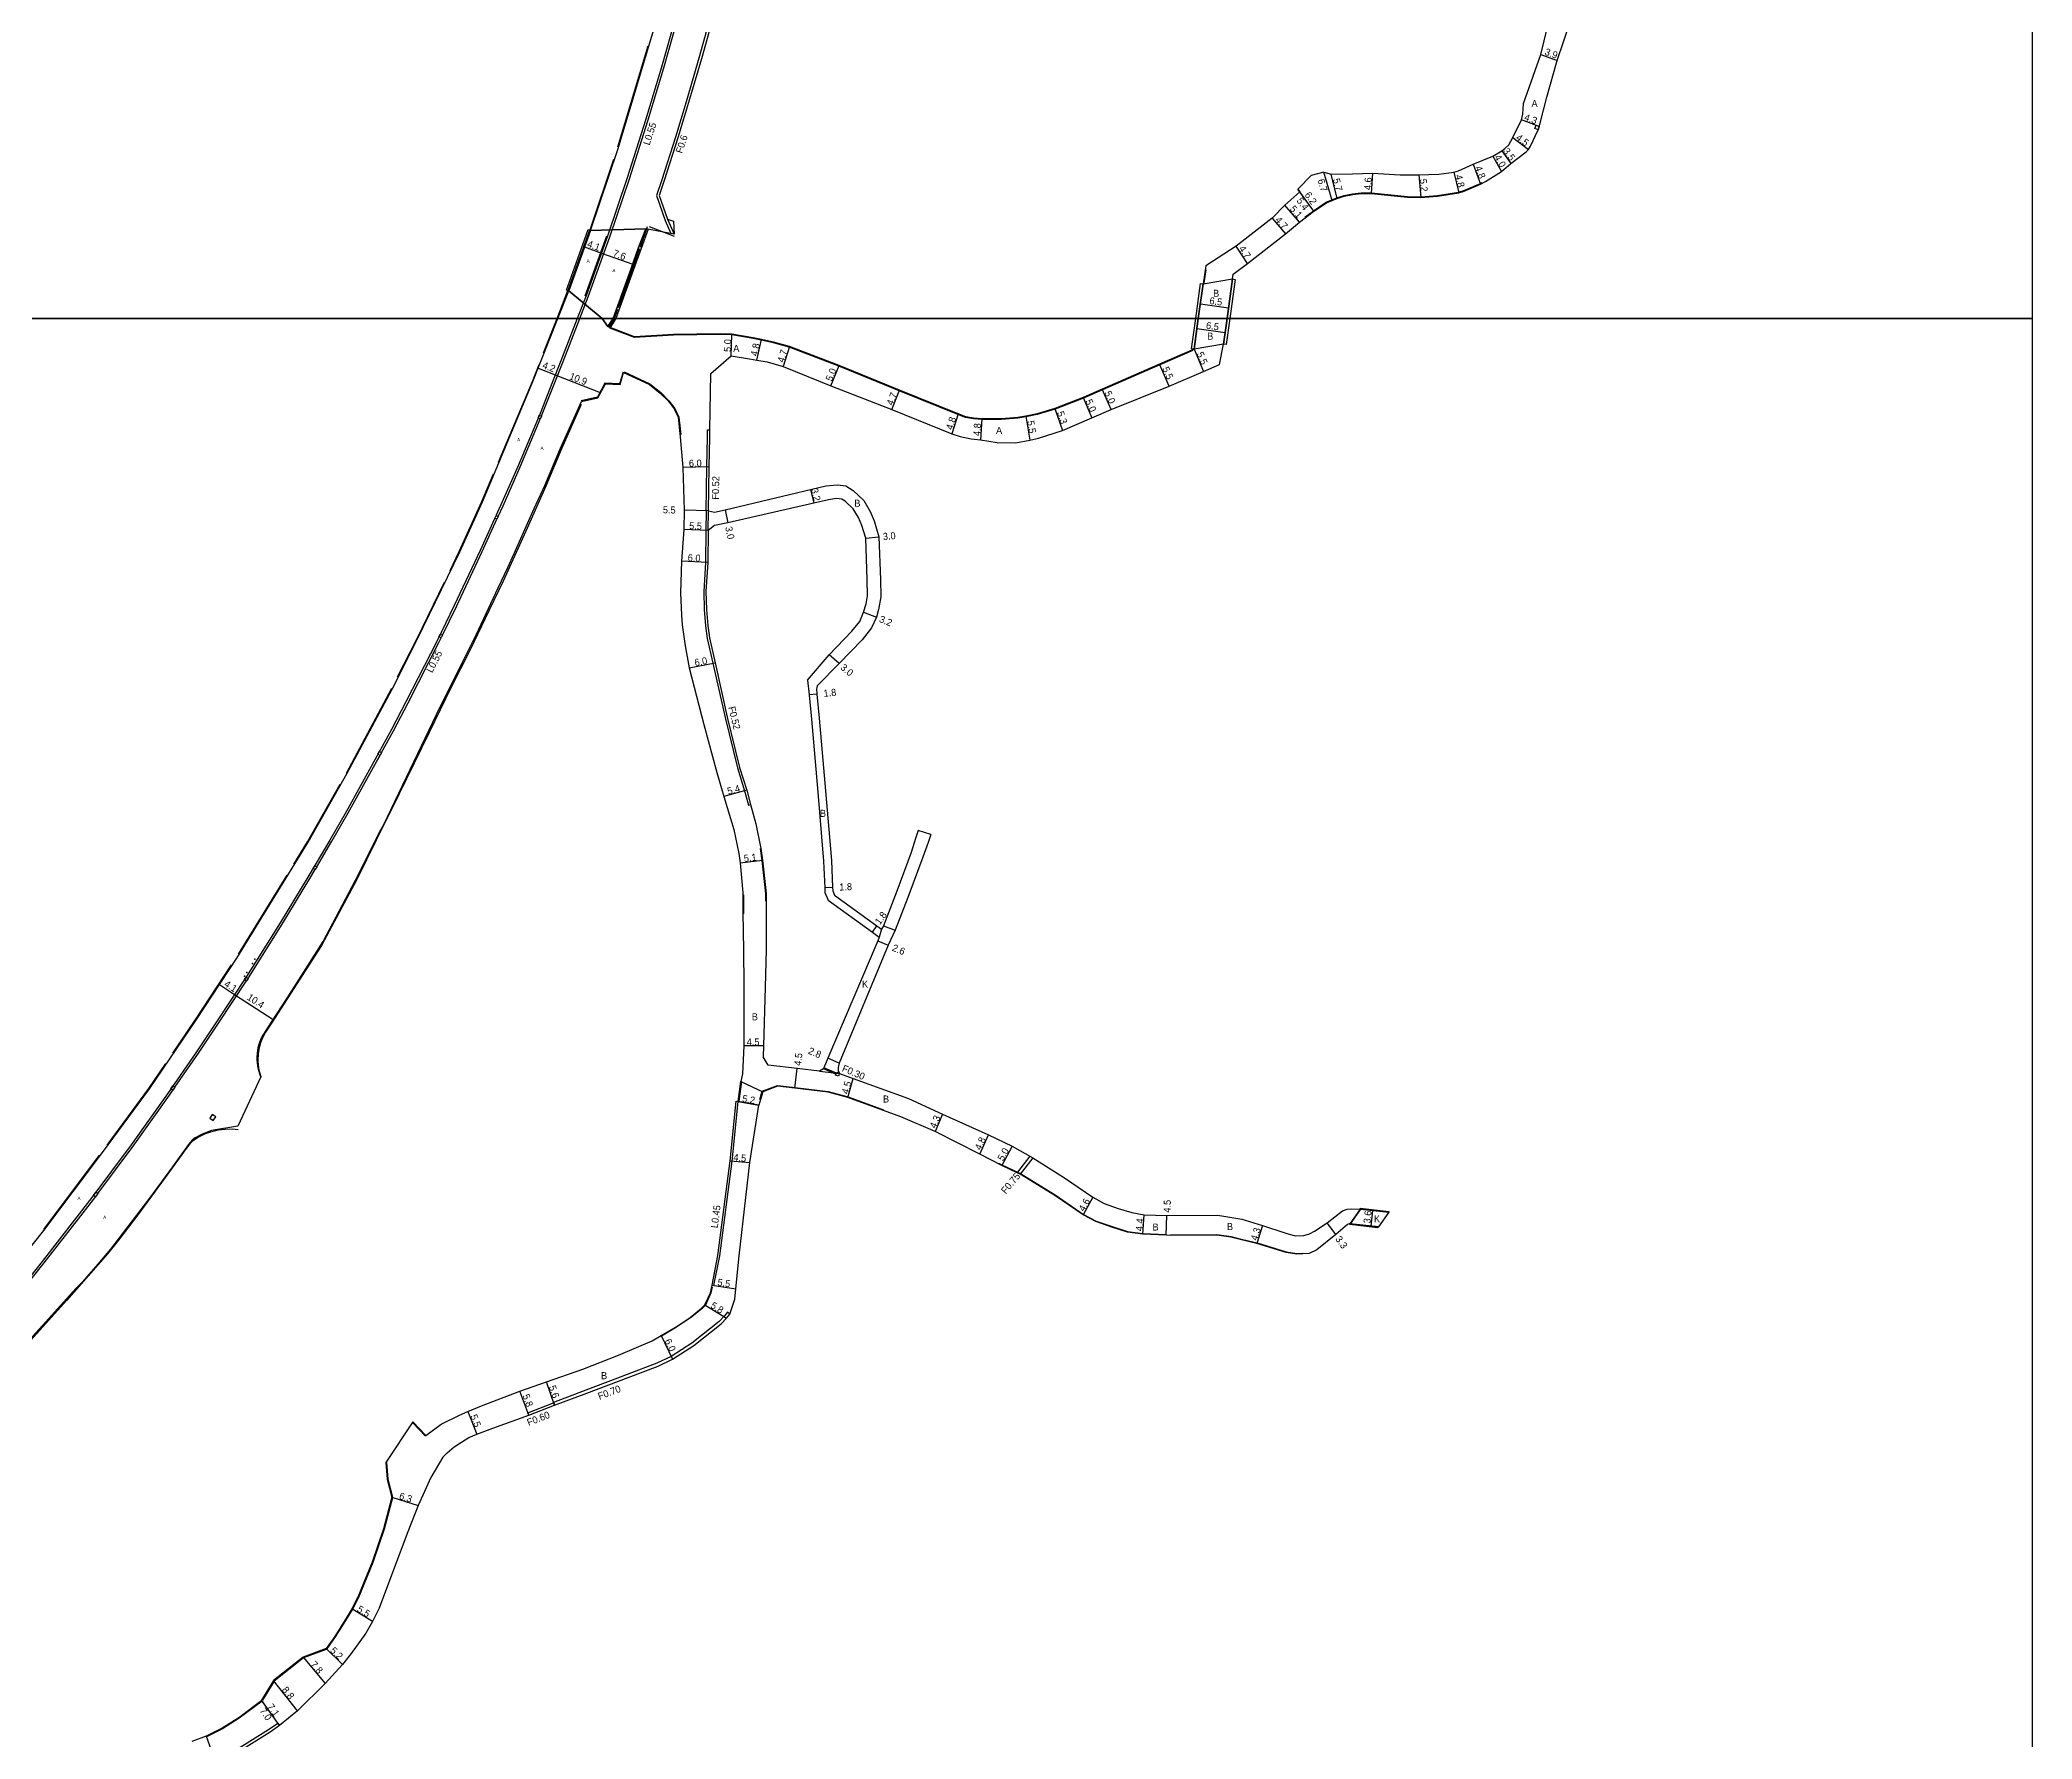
# Model space of a CAD drawing. Header units: metres. Extents: x -12000 to -8000, y -105000 to -102000.
# Drawn here: x -11653.5 to -11200, y -102923.4 to -102536.6 of the extents above; entities that cross this region are included whole.
import ezdxf

# ---------------------------------------------------------------- set-up
doc = ezdxf.new("R2010")
doc.units = ezdxf.units.M
doc.header["$LTSCALE"] = 2.5
for name, color, linetype in [('側溝・桝', 7, 'Continuous'), ('図郭', 7, 'Continuous'), ('幅員', 7, 'Continuous'), ('歩道・分離帯・安全施設', 7, 'Continuous'), ('舗装', 7, 'Continuous'), ('道路', 7, 'Continuous')]:
    doc.layers.add(name, color=color, linetype=linetype)
doc.styles.get("Standard").update_dxf_attribs({"font": ''})
doc.styles.add('YOKO_DECO', font='')
doc.styles.get('Standard').set_extended_font_data('@MS PGothic')
doc.styles.get('YOKO_DECO').set_extended_font_data('MS PGothic')

msp = doc.modelspace()

# ---------------------------------------------------------------- linework, layer by layer
at = {"layer": '側溝・桝'}
for points in [[(-11530.57, -102600), (-11528.65, -102595.05), (-11523.75, -102581.41), (-11519.27, -102568.19), (-11515.09, -102555.03), (-11511.48, -102542.93), (-11508.19, -102531.4), (-11503, -102511.73), (-11500.78, -102502.63), (-11498.61, -102493.21), (-11495.18, -102477.5), (-11491.43, -102459.88), (-11487.52, -102440.99), (-11486.42, -102435.68), (-11483.42, -102421.3), (-11482.38, -102415.85)], [(-11490.43, -102488.97), (-11492.21, -102497.47), (-11493.7, -102503.09), (-11496.14, -102513.29), (-11497.98, -102520.91), (-11499.43, -102526.31), (-11500.72, -102530.99), (-11503.45, -102540.77), (-11506.14, -102549.92), (-11508.81, -102558.71), (-11511.92, -102568.41), (-11513.12, -102572.03), (-11511.12, -102577.66), (-11509.85, -102580.66)], [(-11510.59, -102577.42), (-11509.11, -102580.8)], [(-11539.31, -102622.25), (-11539.13, -102621.81), (-11536.26, -102614.6), (-11534.38, -102609.81), (-11530.57, -102600)], [(-11549.14, -102645.09), (-11548.03, -102642.62), (-11544.13, -102633.77), (-11539.59, -102622.9)], [(-11501.83, -102643.78), (-11501.64, -102633.74), (-11501.52, -102626.99), (-11501.49, -102625.36), (-11500.97, -102625.36)], [(-11501.83, -102643.78), (-11501.89, -102648.23)], [(-11501.37, -102648.23), (-11501.31, -102643.79)], [(-11561.84, -102672.08), (-11558.67, -102665.6), (-11552.76, -102653.07), (-11549.43, -102645.71)], [(-11501.89, -102648.23), (-11501.97, -102655.54), (-11502.38, -102662.15), (-11502.25, -102666.25), (-11501.98, -102669.93), (-11501.56, -102672.82), (-11500.28, -102678.48), (-11497.5, -102690.84), (-11494.69, -102702.32), (-11493.08, -102707.56), (-11492.2, -102710.78), (-11491.7, -102710.65)], [(-11575.69, -102698.82), (-11573, -102693.84), (-11569.66, -102687.51), (-11562.67, -102673.76), (-11562.16, -102672.72)], [(-11590.44, -102724.85), (-11587, -102719.01), (-11583.31, -102712.57), (-11576.74, -102700.76), (-11576.03, -102699.45)], [(-11606.09, -102750.23), (-11605.99, -102750.08), (-11598.32, -102737.89), (-11592, -102727.49), (-11590.81, -102725.47)], [(-11622.74, -102775.02), (-11617.36, -102767.28), (-11612.79, -102760.41), (-11606.47, -102750.81)], [(-11472.17, -102771.78), (-11475.01, -102770.57)], [(-11472.28, -102772.06), (-11475.13, -102770.84)], [(-11640.28, -102799.19), (-11632.25, -102788.41), (-11624, -102776.83), (-11623.2, -102775.67)], [(-11500.48, -102820.07), (-11500.04, -102820.16), (-11498.71, -102813.39), (-11495.88, -102791.83), (-11494.52, -102778.24)], [(-11428.14, -102790.7), (-11430.96, -102794.34), (-11431.06, -102794.46)], [(-11427.48, -102791.08), (-11430.37, -102794.79)], [(-11658.7, -102822.77), (-11652.51, -102814.98), (-11641.21, -102800.45), (-11640.83, -102799.93)], [(-11496.4, -102826.63), (-11496.93, -102826.18), (-11497.71, -102827.09), (-11498.85, -102828.31), (-11505.05, -102833.25), (-11509.78, -102836.31), (-11513.04, -102837.81), (-11519.79, -102840.4), (-11529.2, -102843.98), (-11536.55, -102846.73), (-11536.52, -102846.82), (-11536.33, -102847.39)], [(-11542.21, -102849.67), (-11542.42, -102849.11), (-11536.54, -102846.83), (-11536.52, -102846.82)], [(-11640.01, -102932.5), (-11635.51, -102932.17), (-11629.52, -102931.72), (-11626.08, -102931.41), (-11621.86, -102930.74), (-11617.18, -102929.52), (-11613.67, -102928.19), (-11608.71, -102925.75), (-11601.45, -102921.23), (-11599.32, -102919.73), (-11598.92, -102920.31)]]:
    msp.add_lwpolyline(points, dxfattribs=at)
for points in [[(-11313.21, -102556.77), (-11312.93, -102556.02), (-11312.18, -102556.3), (-11312.46, -102557.05)], [(-11539.81, -102622.04), (-11539.31, -102622.25), (-11539.59, -102622.9), (-11540.08, -102622.69)], [(-11549.14, -102645.09), (-11549.43, -102645.71), (-11549.92, -102645.49), (-11549.64, -102644.86)], [(-11561.84, -102672.08), (-11562.16, -102672.72), (-11562.64, -102672.49), (-11562.33, -102671.84)], [(-11576.17, -102698.57), (-11575.69, -102698.82), (-11576.03, -102699.45), (-11576.51, -102699.19)], [(-11590.91, -102724.57), (-11590.44, -102724.85), (-11590.81, -102725.47), (-11591.28, -102725.2)], [(-11606.09, -102750.23), (-11606.47, -102750.81), (-11606.92, -102750.51), (-11606.54, -102749.94)], [(-11622.74, -102775.02), (-11623.2, -102775.67), (-11623.64, -102775.36), (-11623.18, -102774.71)], [(-11471.45, -102771.86), (-11471.71, -102772.51), (-11472.36, -102772.25), (-11472.28, -102772.06), (-11472.17, -102771.78), (-11472.1, -102771.6)], [(-11614.23, -102781.21), (-11614.8, -102782.01), (-11614.02, -102782.57), (-11613.45, -102781.77)], [(-11640.71, -102798.87), (-11640.28, -102799.19), (-11640.83, -102799.93), (-11641.26, -102799.61)]]:
    msp.add_lwpolyline(points, close=True, dxfattribs=at)
at = {"layer": '図郭'}
for points in [[(-12000, -102000), (-11200, -102000), (-11200, -102600), (-12000, -102600)], [(-12000, -102600), (-11200, -102600), (-11200, -103200), (-12000, -103200)]]:
    msp.add_lwpolyline(points, close=True, dxfattribs=at)
at = {"layer": '幅員', "flags": 128}
msp.add_lwpolyline([(-11311.81, -102539.93), (-11308.15, -102541.27)], dxfattribs=at)
at = {"layer": '幅員'}
for points in [[(-11312.18, -102556.3), (-11316.2, -102554.78)], [(-11320.71, -102561.87), (-11318.64, -102564.69)], [(-11318.23, -102558.83), (-11314.65, -102561.55)], [(-11359.36, -102573.12), (-11361.2, -102566.68)], [(-11331.62, -102566.71), (-11330.52, -102571.38)], [(-11327.25, -102564.91), (-11325.53, -102569.4)], [(-11322.73, -102563.03), (-11320.75, -102566.51)], [(-11363.51, -102575.58), (-11367.13, -102570.55)], [(-11363.51, -102575.58), (-11366.66, -102571.2)], [(-11358.22, -102572.67), (-11359.57, -102567.13)], [(-11350.17, -102566.93), (-11350.42, -102571.52)], [(-11339.6, -102567.3), (-11339.15, -102572.48)], [(-11366.73, -102578.06), (-11370.11, -102574.24)], [(-11372.99, -102577.17), (-11369.91, -102580.71)], [(-11529.51, -102583.71), (-11525.65, -102585.1)], [(-11378.56, -102587.45), (-11381.15, -102583.53)], [(-11525.65, -102585.1), (-11518.53, -102587.64)], [(-11389.33, -102596.68), (-11382.89, -102597.56)], [(-11390.1, -102602.3), (-11383.66, -102603.18)], [(-11496.13, -102608.54), (-11495.95, -102603.54)], [(-11490.26, -102609.47), (-11489.25, -102604.77)], [(-11482.88, -102606.41), (-11484.25, -102610.91)], [(-11390.74, -102606.99), (-11388.6, -102612.05)], [(-11540.06, -102611.31), (-11536.15, -102612.84)], [(-11473.46, -102615.31), (-11471.55, -102610.69)], [(-11396.39, -102615.43), (-11398.6, -102610.39)], [(-11536.15, -102612.84), (-11525.97, -102616.83)], [(-11459.53, -102620.69), (-11457.8, -102616.32)], [(-11409.66, -102620.71), (-11411.65, -102616.12)], [(-11422.43, -102620.46), (-11420.73, -102625.48)], [(-11415.99, -102618.01), (-11414, -102622.6)], [(-11444.45, -102621.72), (-11445.92, -102626.29)], [(-11439.08, -102622.81), (-11439.38, -102627.6)], [(-11429.06, -102622.27), (-11428.13, -102627.69)], [(-11501.12, -102633.75), (-11507.12, -102633.92)], [(-11478.06, -102638.91), (-11477.3, -102642.02)], [(-11501.31, -102643.79), (-11506.81, -102643.65)], [(-11497.51, -102643.56), (-11496.89, -102646.5)], [(-11501.37, -102648.23), (-11506.86, -102648.02)], [(-11465.49, -102649.98), (-11462.5, -102649.73)], [(-11501.45, -102655.55), (-11507.44, -102655.28)], [(-11465.99, -102666.82), (-11463.02, -102668.01)], [(-11505.66, -102679.53), (-11499.77, -102678.37)], [(-11471.56, -102678.51), (-11473.85, -102676.57)], [(-11476.6, -102685.49), (-11478.39, -102685.67)], [(-11492.58, -102707.41), (-11497.8, -102708.8)], [(-11494.09, -102723.93), (-11489.02, -102723.34)], [(-11473.02, -102729.51), (-11474.82, -102729.58)], [(-11463.98, -102739.72), (-11462.93, -102738.26)], [(-11462.75, -102741.69), (-11460.35, -102742.69)], [(-11612.58, -102751.62), (-11609.14, -102753.89)], [(-11609.14, -102753.89), (-11600.39, -102759.59)], [(-11488.74, -102765.61), (-11493.24, -102765.6)], [(-11481.61, -102775.21), (-11481.1, -102770.74)], [(-11471.51, -102769.5), (-11474.09, -102768.41)], [(-11469.55, -102777.35), (-11468.37, -102773.01)], [(-11494.98, -102778.18), (-11489.86, -102779.09)], [(-11447.99, -102781.11), (-11449.7, -102785.06)], [(-11439.55, -102790.23), (-11437.54, -102785.87)], [(-11432.13, -102788.4), (-11434.55, -102792.78)], [(-11496.32, -102791.78), (-11491.84, -102792.16)], [(-11413.79, -102800.06), (-11416.02, -102804.08)], [(-11402.43, -102808.43), (-11402.08, -102804.04)], [(-11397.09, -102808.69), (-11396.95, -102804.19)], [(-11375.21, -102806.48), (-11376.47, -102810.59)], [(-11358.51, -102808.5), (-11360.44, -102805.83)], [(-11350.45, -102806.62), (-11350.05, -102803.04)], [(-11500.48, -102820.07), (-11495.04, -102820.89)], [(-11502.12, -102824.5), (-11497.19, -102827.55)], [(-11512.04, -102831.52), (-11509.44, -102836.93)], [(-11536.33, -102847.39), (-11538.12, -102842.09)], [(-11542.21, -102849.67), (-11544.2, -102844.22)], [(-11556.03, -102848.81), (-11554.03, -102853.94)], [(-11573.34, -102868.34), (-11567.33, -102870.22)], [(-11577.76, -102896.59), (-11582.46, -102893.73)], [(-11593.55, -102904.77), (-11588.52, -102910.74)], [(-11584.55, -102906.38), (-11588.31, -102902.79)], [(-11594.84, -102916.99), (-11600.28, -102910.08)], [(-11598.92, -102920.31), (-11603, -102914.5)], [(-11598.92, -102920.31), (-11602.94, -102914.58)], [(-11615.63, -102922.73), (-11613.39, -102928.83)]]:
    msp.add_lwpolyline(points, dxfattribs=at)
at = {"layer": '歩道・分離帯・安全施設'}
for points in [[(-11508.71, -102531.26), (-11512, -102542.78), (-11515.6, -102554.87), (-11519.78, -102568.02), (-11524.26, -102581.23), (-11529.16, -102594.86), (-11531.15, -102600)], [(-11508.71, -102531.26), (-11512, -102542.78), (-11515.6, -102554.87), (-11519.78, -102568.02), (-11524.26, -102581.23), (-11529.16, -102594.86), (-11531.15, -102600)], [(-11521.88, -102560.94), (-11514.98, -102537.92)], [(-11528.24, -102579.92), (-11528.2, -102579.8), (-11522.81, -102563.74)], [(-11365.56, -102576.97), (-11363.59, -102575.46), (-11360.68, -102573.54), (-11359.41, -102572.98), (-11358.27, -102572.52), (-11356.6, -102572.01), (-11354.66, -102571.66), (-11352.7, -102571.39), (-11350.41, -102571.37), (-11342.21, -102572.25), (-11339.15, -102572.33), (-11335.36, -102572.03), (-11330.55, -102571.24), (-11329.33, -102570.87), (-11325.59, -102569.26), (-11325.19, -102569.06)], [(-11528.34, -102579.89), (-11533.29, -102593.62)], [(-11515.21, -102579.14), (-11516.87, -102583.82)], [(-11509, -102581.34), (-11514.7, -102579.14)], [(-11524.51, -102581.25), (-11529.42, -102594.91)], [(-11516.97, -102584.11), (-11519.71, -102591.8), (-11521.85, -102597.61)], [(-11388.09, -102588.96), (-11388.53, -102591.95)], [(-11535.74, -102600), (-11533.26, -102593.65)], [(-11521.98, -102597.96), (-11522.73, -102600)], [(-11531.15, -102600), (-11534.88, -102609.61), (-11536.76, -102614.4), (-11539.63, -102621.61), (-11544.63, -102633.56), (-11548.52, -102642.4), (-11553.25, -102652.85), (-11559.15, -102665.36), (-11563.15, -102673.52), (-11570.14, -102687.27), (-11573.47, -102693.59), (-11577.21, -102700.5), (-11583.78, -102712.31), (-11587.46, -102718.73), (-11592.46, -102727.21), (-11598.78, -102737.61), (-11606.44, -102749.79), (-11613.24, -102760.12), (-11617.81, -102766.97), (-11624.44, -102776.52), (-11632.68, -102788.1), (-11641.64, -102800.12), (-11652.93, -102814.65), (-11678.4, -102846.7)], [(-11531.15, -102600), (-11534.88, -102609.61), (-11536.76, -102614.4), (-11539.63, -102621.61), (-11544.63, -102633.56), (-11548.52, -102642.4), (-11553.25, -102652.85), (-11559.15, -102665.36), (-11563.15, -102673.52), (-11570.14, -102687.27), (-11573.47, -102693.59), (-11577.21, -102700.5), (-11583.78, -102712.31), (-11587.46, -102718.73), (-11592.46, -102727.21), (-11598.78, -102737.61), (-11606.44, -102749.79), (-11613.24, -102760.12), (-11617.81, -102766.97), (-11624.44, -102776.52), (-11632.68, -102788.1), (-11641.64, -102800.12), (-11652.93, -102814.65), (-11678.4, -102846.7)], [(-11538.8, -102607.82), (-11535.74, -102600)], [(-11522.73, -102600), (-11524, -102601.89)], [(-11391.06, -102607.29), (-11398.54, -102610.53), (-11411.59, -102616.26), (-11415.94, -102618.15), (-11422.39, -102620.61), (-11426.46, -102621.84), (-11429.03, -102622.41), (-11430.86, -102622.69), (-11434.61, -102622.98), (-11439.08, -102622.96), (-11441, -102622.86), (-11442.77, -102622.54), (-11444.5, -102621.86), (-11457.86, -102616.46), (-11471.6, -102610.83), (-11482.93, -102606.55), (-11486.51, -102605.51), (-11489.28, -102604.92), (-11491.12, -102604.53), (-11495.96, -102603.69), (-11498.63, -102603.66), (-11509.26, -102603.77), (-11518.11, -102604.35), (-11523.74, -102602.17)], [(-11549.08, -102632.72), (-11541.34, -102614.31), (-11539.85, -102610.5)], [(-11520.74, -102612.2), (-11521.53, -102614.85), (-11524.85, -102614.73), (-11526.55, -102617.94), (-11530.24, -102618.76)], [(-11520.49, -102612.17), (-11514.65, -102614.88), (-11512.14, -102616.87), (-11510.29, -102618.73), (-11508.94, -102620.49), (-11508.06, -102622.44), (-11507.61, -102626.41)], [(-11530.26, -102619.56), (-11534.71, -102629.64), (-11538.3, -102638.14), (-11542.87, -102648.45), (-11548.02, -102659.77), (-11551.18, -102666.42), (-11555.57, -102675.55), (-11559.82, -102683.92), (-11564.89, -102694.26), (-11573.41, -102711.78), (-11576.93, -102718.73), (-11581.29, -102727.69), (-11589.4, -102742.72), (-11600.77, -102760.44), (-11602.14, -102762.43), (-11602.83, -102763.78), (-11603.26, -102764.87), (-11603.55, -102766.01), (-11603.76, -102767.43), (-11603.85, -102768.93), (-11603.8, -102769.98), (-11603.63, -102771.08), (-11603.14, -102772.53)], [(-11560.1, -102657.39), (-11558, -102653.06), (-11552.86, -102641.7), (-11550.19, -102635.37)], [(-11572.03, -102681.57), (-11567.69, -102672.98), (-11561.37, -102659.99)], [(-11583.69, -102703.49), (-11573.33, -102684.17)], [(-11595.68, -102724.25), (-11592.54, -102719.15), (-11585.1, -102705.98)], [(-11489.49, -102720.65), (-11489.17, -102723.35), (-11488.34, -102730.92), (-11488.32, -102732.64)], [(-11608.24, -102744.7), (-11597.18, -102726.69)], [(-11493.29, -102731.19), (-11493.29, -102735.29), (-11493.29, -102735.5)], [(-11623.19, -102767.23), (-11617.96, -102759.54), (-11609.83, -102747.17)], [(-11638.16, -102788.16), (-11628.64, -102775.26), (-11624.79, -102769.59)], [(-11493.77, -102773.7), (-11494.37, -102778.19)], [(-11489.61, -102777.79), (-11489.04, -102775.92), (-11485.58, -102774.58), (-11481.59, -102775.06), (-11474.04, -102775.97), (-11469.51, -102777.2), (-11461.42, -102780.17)], [(-11608.32, -102784.7), (-11609.7, -102784.55), (-11611.37, -102784.59), (-11612.79, -102784.76), (-11614.62, -102785.19), (-11615.87, -102785.62), (-11617.24, -102786.27), (-11618.71, -102787.28), (-11619.57, -102788.15), (-11620.19, -102788.98), (-11622.14, -102791.66), (-11624.93, -102795.57), (-11631.14, -102804.03), (-11635.58, -102809.82), (-11638.11, -102812.93), (-11647.44, -102823.57), (-11658.97, -102836.34), (-11671.46, -102850.32), (-11674.41, -102853.97), (-11680.19, -102861.26), (-11692.48, -102876.8), (-11698.65, -102884.52), (-11703.7, -102890.86)], [(-11652.58, -102807.38), (-11639.88, -102790.49)], [(-11435.26, -102792.25), (-11434.49, -102792.65), (-11430.96, -102794.34), (-11430.29, -102794.66), (-11422.35, -102799.52), (-11415.94, -102803.95), (-11413.04, -102805.46), (-11409.42, -102806.72), (-11405.88, -102807.81), (-11402.42, -102808.28), (-11397.09, -102808.54)], [(-11396.12, -102808.58), (-11385.6, -102808.56), (-11382.34, -102808.98), (-11379.63, -102809.63), (-11376.42, -102810.45), (-11369.76, -102812.48), (-11367.34, -102812.87), (-11366.03, -102812.79)], [(-11500.42, -102820.5), (-11500.72, -102821.82), (-11501.99, -102824.58), (-11502.77, -102825.41), (-11505.37, -102827.53), (-11508.53, -102829.64), (-11511.96, -102831.65)], [(-11565.73, -102854.4), (-11568.63, -102851.3)], [(-11574.56, -102860.41), (-11574.25, -102864.22), (-11573.19, -102868.3)], [(-11573.22, -102868.47), (-11575.1, -102875.6), (-11577.69, -102883.2), (-11580.95, -102891.16), (-11582.33, -102893.8), (-11583.5, -102895.75), (-11586.24, -102900.09), (-11588.15, -102902.81)], [(-11588.33, -102902.96), (-11593.48, -102904.91), (-11600.16, -102910.18), (-11602.82, -102914.49)], [(-11602.88, -102914.72), (-11608.1, -102918.65), (-11611.92, -102921.06), (-11615.57, -102922.87)]]:
    msp.add_lwpolyline(points, dxfattribs=at)
for p in [(-11605.05, -102746.8, 110.99), (-11604.53, -102745.88, 110.96), (-11606.87, -102749.75, 110.97), (-11606.37, -102748.89, 110.94)]:
    msp.add_point(p, dxfattribs=at)
at = {"layer": '舗装'}
for points in [[(-11528.16, -102579.95), (-11515.54, -102579.6)], [(-11525.48, -102600), (-11533.1, -102593.71)], [(-11524.23, -102601.83), (-11525.48, -102600)], [(-11461.92, -102738.99), (-11462.41, -102740.85)], [(-11461.42, -102738.26), (-11458.81, -102739.26)], [(-11475.98, -102771.37), (-11471.45, -102771.86)], [(-11352.88, -102802.72), (-11355.25, -102806.08)], [(-11346.42, -102803.45), (-11348.79, -102806.8)]]:
    msp.add_lwpolyline(points, dxfattribs=at)
at = {"layer": '道路'}
for points in [[(-11315.75, -102551.07), (-11311.81, -102539.93), (-11310.33, -102533.71), (-11304.64, -102514.43), (-11302.07, -102505.2), (-11299.19, -102492.69)], [(-11494.31, -102520.78), (-11497.52, -102521.4), (-11498.88, -102526.46), (-11500.17, -102531.14), (-11502.9, -102540.93), (-11505.59, -102550.08), (-11508.26, -102558.88), (-11511.38, -102568.58), (-11512.51, -102572.02), (-11510.59, -102577.42), (-11509.24, -102577.88)], [(-11381.83, -102589.89), (-11378.56, -102587.45), (-11369.91, -102580.71), (-11366.73, -102578.06), (-11363.51, -102575.58), (-11360.61, -102573.67), (-11359.36, -102573.12), (-11358.22, -102572.67), (-11356.57, -102572.15), (-11354.64, -102571.8), (-11352.69, -102571.54), (-11350.42, -102571.52), (-11342.21, -102572.4), (-11339.15, -102572.48), (-11335.34, -102572.18), (-11330.52, -102571.38), (-11329.28, -102571.01), (-11325.53, -102569.4), (-11324.41, -102568.85), (-11320.75, -102566.51), (-11318.64, -102564.69), (-11315.16, -102562.06), (-11314.65, -102561.55), (-11314.21, -102560.81), (-11312.46, -102557.05), (-11312.18, -102556.3), (-11311.98, -102555.53), (-11310.5, -102549.63), (-11308.15, -102541.27), (-11303.66, -102528.07)], [(-11535.59, -102600), (-11533.1, -102593.71), (-11528.16, -102579.95), (-11521.85, -102561.33), (-11513.11, -102532.17)], [(-11361.2, -102566.68), (-11359.57, -102567.13), (-11354.67, -102567.08), (-11350.17, -102566.93), (-11343.83, -102567.3), (-11339.6, -102567.3), (-11335.05, -102567.15), (-11331.62, -102566.71), (-11330.6, -102566.38), (-11327.25, -102564.91), (-11322.73, -102563.03), (-11320.71, -102561.87), (-11319.99, -102561.34), (-11319.14, -102560.44), (-11318.23, -102558.83), (-11316.2, -102554.78), (-11315.9, -102553.52), (-11315.75, -102551.07)], [(-11361.2, -102566.68), (-11364.07, -102567.49), (-11367.13, -102570.55), (-11366.66, -102571.2), (-11370.11, -102574.24), (-11372.99, -102577.17), (-11381.15, -102583.53), (-11388.1, -102588.03), (-11388.71, -102592.13), (-11389.79, -102600)], [(-11528.16, -102579.95), (-11533.1, -102593.71), (-11525.48, -102600)], [(-11523, -102600), (-11518.89, -102588.64), (-11517.18, -102583.85), (-11515.54, -102579.6), (-11528.16, -102579.95)], [(-11509.11, -102580.8), (-11515.54, -102579.6), (-11517.18, -102583.85), (-11518.89, -102588.64), (-11523, -102600)], [(-11523, -102600), (-11518.89, -102588.64), (-11517.18, -102583.85), (-11515.54, -102579.6), (-11515.05, -102579.69), (-11516.64, -102584.07), (-11518.33, -102588.83), (-11522.38, -102600)], [(-11509.24, -102577.88), (-11509.11, -102580.8)], [(-11390.39, -102600), (-11389.3, -102592.04), (-11388.71, -102592.13), (-11389.79, -102600)], [(-11389.79, -102600), (-11388.71, -102592.13), (-11382, -102591.01), (-11383.23, -102600)], [(-11383.23, -102600), (-11382, -102591.01), (-11381.83, -102589.89)], [(-11383.23, -102600), (-11382, -102591.01), (-11381.4, -102591.09), (-11382.62, -102600)], [(-11751.38, -102932), (-11742.85, -102921.18), (-11728.48, -102903.03), (-11721.29, -102893.97), (-11716.31, -102887.78), (-11707.15, -102876.2), (-11685.96, -102849.51), (-11652.59, -102807.63), (-11639.25, -102789.89), (-11628.52, -102775.33), (-11617.84, -102759.61), (-11608.66, -102745.65), (-11592.42, -102719.22), (-11583.53, -102703.5), (-11573.3, -102684.39), (-11567.56, -102673.05), (-11557.87, -102653.13), (-11552.73, -102641.77), (-11541.26, -102614.36), (-11535.59, -102600)], [(-11525.48, -102600), (-11524.23, -102601.83), (-11523, -102600)], [(-11523, -102600), (-11524.23, -102601.83), (-11523.68, -102602.03)], [(-11524.23, -102601.83), (-11523, -102600)], [(-11522.38, -102600), (-11523.68, -102602.03), (-11524.23, -102601.83)], [(-11389.79, -102600), (-11390.74, -102606.99), (-11398.6, -102610.39), (-11411.65, -102616.12), (-11415.99, -102618.01), (-11422.43, -102620.46), (-11426.5, -102621.7), (-11429.06, -102622.27), (-11430.87, -102622.54), (-11434.61, -102622.83), (-11439.08, -102622.81), (-11440.99, -102622.72), (-11442.73, -102622.4), (-11444.45, -102621.72), (-11457.8, -102616.32), (-11471.55, -102610.69), (-11482.88, -102606.41), (-11486.47, -102605.37), (-11489.25, -102604.77), (-11491.09, -102604.38), (-11495.95, -102603.54), (-11498.63, -102603.51), (-11509.26, -102603.62), (-11518.09, -102604.19), (-11523.68, -102602.03)], [(-11496.13, -102608.54), (-11491.92, -102609.18), (-11490.26, -102609.47), (-11487.9, -102609.87), (-11484.25, -102610.91), (-11473.46, -102615.31), (-11459.53, -102620.69), (-11445.92, -102626.29), (-11443.96, -102626.87), (-11441.47, -102627.39), (-11439.38, -102627.6), (-11435.59, -102628.22), (-11431.44, -102628.27), (-11428.13, -102627.69), (-11426.18, -102627.27), (-11420.73, -102625.48), (-11414, -102622.6), (-11409.66, -102620.71), (-11396.39, -102615.43), (-11388.6, -102612.05), (-11384.94, -102610.47), (-11384.03, -102605.87), (-11383.23, -102600)], [(-11391.34, -102606.91), (-11390.39, -102600)], [(-11389.79, -102600), (-11390.74, -102606.99), (-11391.34, -102606.91)], [(-11383.23, -102600), (-11384.03, -102605.87), (-11390.74, -102606.99), (-11389.79, -102600)], [(-11384.03, -102605.87), (-11383.23, -102600)], [(-11382.62, -102600), (-11383.43, -102605.95), (-11384.03, -102605.87)], [(-11500.78, -102612.5), (-11496.13, -102608.54)], [(-11530.21, -102618.91), (-11526.45, -102618.07), (-11524.76, -102614.89), (-11521.42, -102615), (-11520.61, -102612.28), (-11514.73, -102615.01), (-11512.25, -102616.98), (-11510.4, -102618.83), (-11509.07, -102620.57), (-11508.21, -102622.48), (-11507.7, -102626.92), (-11507.12, -102633.92), (-11506.81, -102643.65), (-11506.86, -102648.02), (-11507.44, -102655.28), (-11507.67, -102662.46), (-11507.42, -102667.5), (-11507.25, -102669.76), (-11506.57, -102674.52), (-11505.66, -102679.53), (-11502.36, -102692.41), (-11499.41, -102703.34), (-11497.8, -102708.8), (-11495.51, -102716.34), (-11494.35, -102721.79), (-11494.09, -102723.93), (-11493.44, -102730.71), (-11493.44, -102735.29), (-11493.33, -102743.69), (-11493.22, -102751.86), (-11493.24, -102765.6), (-11493.52, -102771.93), (-11493.91, -102773.68)], [(-11501.31, -102643.79), (-11501.12, -102633.75), (-11501, -102627), (-11500.97, -102625.36), (-11500.78, -102612.5)], [(-11603.18, -102772.6), (-11603.39, -102772), (-11603.58, -102771.44), (-11603.77, -102770.64), (-11603.86, -102770.18), (-11603.95, -102769.47), (-11604, -102768.8), (-11604, -102768.03), (-11603.96, -102767.36), (-11603.85, -102766.49), (-11603.68, -102765.65), (-11603.42, -102764.74), (-11603.04, -102763.75), (-11600.78, -102760.2), (-11597.21, -102754.72), (-11592.92, -102748.08), (-11589.01, -102741.82), (-11581.64, -102727.89), (-11576.27, -102717.1), (-11575.19, -102715.22), (-11563.16, -102690.13), (-11557.25, -102678.21), (-11554.11, -102671.85), (-11551.36, -102665.99), (-11549.15, -102661.32), (-11546.97, -102656.66), (-11545.54, -102653.51), (-11543.06, -102648.04), (-11540.97, -102643.29), (-11538.57, -102638.04), (-11534.98, -102629.54), (-11530.21, -102618.91)], [(-11501.31, -102643.79), (-11499.94, -102644.08), (-11497.51, -102643.56), (-11474.61, -102638.07), (-11471.9, -102637.89), (-11470, -102638.12), (-11468.32, -102639.17), (-11465.96, -102641.43), (-11464.46, -102643.92), (-11463.54, -102646.07), (-11462.5, -102649.73), (-11462.16, -102659.39), (-11462.05, -102663.39), (-11462.57, -102666.28), (-11463.02, -102668.01), (-11464.19, -102670.4), (-11466.33, -102673.13), (-11471.56, -102678.51), (-11476.52, -102683.66), (-11476.64, -102683.98), (-11476.71, -102684.29), (-11476.6, -102685.49), (-11476.08, -102691.02), (-11474.65, -102707.53), (-11473.27, -102723.4), (-11473.02, -102729.51), (-11472.99, -102730.3), (-11472.58, -102731.28), (-11462.93, -102738.26), (-11461.92, -102738.99)], [(-11478.75, -102682.34), (-11473.85, -102676.57), (-11468.69, -102671.2), (-11466.86, -102669), (-11465.99, -102666.82), (-11465.4, -102664.96), (-11465.06, -102663.14), (-11465.16, -102659.42), (-11465.49, -102649.98), (-11466.36, -102647.09), (-11467.14, -102645.29), (-11468.32, -102643.32), (-11470.17, -102641.55), (-11470.92, -102641.15), (-11472.15, -102640.99), (-11474, -102641.25), (-11477.3, -102642.02), (-11496.89, -102646.5), (-11499.95, -102647.15), (-11501.37, -102648.23)], [(-11501.37, -102648.23), (-11501.45, -102655.55), (-11501.86, -102662.16), (-11501.73, -102666.22), (-11501.46, -102669.88), (-11501.05, -102672.73), (-11499.77, -102678.37), (-11497, -102690.72), (-11494.19, -102702.18), (-11492.58, -102707.41), (-11491.7, -102710.65), (-11490.49, -102715.03), (-11489.34, -102720.63), (-11489.02, -102723.34), (-11488.19, -102730.91), (-11488.15, -102735.5), (-11488.15, -102743.66), (-11488.35, -102752.2), (-11488.74, -102765.61), (-11488.82, -102768.08)], [(-11478.75, -102682.34), (-11478.39, -102685.67), (-11477.87, -102691.2), (-11476.43, -102707.82), (-11475.07, -102723.5), (-11474.82, -102729.58), (-11474.77, -102730.69), (-11474.06, -102732.44), (-11463.98, -102739.72), (-11462.41, -102740.85)], [(-11450.71, -102717.44), (-11451.29, -102719.29), (-11452.47, -102722.62), (-11455.89, -102731.77), (-11458.81, -102739.26), (-11460.35, -102742.69), (-11471.51, -102769.5), (-11471.77, -102770.5), (-11471.75, -102771.19), (-11471.45, -102771.86)], [(-11453.57, -102716.54), (-11454.15, -102718.39), (-11455.14, -102721.54), (-11458.41, -102730.36), (-11461.42, -102738.26), (-11461.92, -102738.99)], [(-11450.71, -102717.44), (-11453.57, -102716.54)], [(-11462.41, -102740.85), (-11462.75, -102741.69), (-11474.09, -102768.41), (-11475.01, -102770.57), (-11475.13, -102770.84), (-11475.98, -102771.37)], [(-11475.98, -102771.37), (-11481.1, -102770.74), (-11487.73, -102769.99), (-11488.82, -102768.08)], [(-11603.18, -102772.6), (-11608.4, -102783.86)], [(-11565.62, -102854.29), (-11562.1, -102851.73), (-11557.93, -102849.62), (-11556.03, -102848.81), (-11552.97, -102847.51), (-11544.2, -102844.22), (-11538.12, -102842.09), (-11529.87, -102839.2), (-11521.8, -102835.99), (-11514.1, -102832.72), (-11512.04, -102831.52), (-11508.61, -102829.51), (-11505.46, -102827.41), (-11502.88, -102825.3), (-11502.12, -102824.5), (-11500.86, -102821.77), (-11500.48, -102820.07), (-11499.15, -102813.31), (-11496.32, -102791.78), (-11494.98, -102778.18), (-11494.52, -102778.24), (-11493.91, -102773.68)], [(-11494.52, -102778.24), (-11493.91, -102773.68)], [(-11397.09, -102808.69), (-11402.43, -102808.43), (-11405.91, -102807.96), (-11409.47, -102806.86), (-11413.1, -102805.6), (-11416.02, -102804.08), (-11422.43, -102799.65), (-11430.37, -102794.79), (-11431.06, -102794.46), (-11434.55, -102792.78), (-11439.55, -102790.23), (-11449.7, -102785.06), (-11457.47, -102781.77), (-11469.55, -102777.35), (-11474.07, -102776.12), (-11481.61, -102775.21), (-11485.56, -102774.74), (-11488.92, -102776.03), (-11489.86, -102779.09)], [(-11471.45, -102771.86), (-11468.37, -102773.01), (-11455.79, -102777.6), (-11447.99, -102781.11), (-11437.54, -102785.87), (-11432.13, -102788.4)], [(-11496.4, -102826.63), (-11495.26, -102823.23), (-11495.04, -102820.89), (-11494.32, -102813.41), (-11491.84, -102792.16), (-11489.86, -102779.09)], [(-11488.92, -102776.03), (-11489.86, -102779.09)], [(-11608.4, -102783.86), (-11614.44, -102784.88)], [(-11614.44, -102784.88), (-11616.54, -102785.69), (-11618.15, -102786.52), (-11618.78, -102787.03), (-11619.64, -102788.03), (-11623.26, -102793.09), (-11628.49, -102800.26), (-11637.41, -102811.85), (-11640.31, -102815.25), (-11643.76, -102819.3), (-11645.18, -102820.76)], [(-11432.13, -102788.4), (-11427.48, -102791.08), (-11420.24, -102795.66), (-11413.79, -102800.06), (-11411.25, -102801.48), (-11408.06, -102802.58), (-11404.94, -102803.55), (-11402.08, -102804.04), (-11396.95, -102804.19), (-11385.51, -102804.13), (-11384.45, -102804.29), (-11379.91, -102805)], [(-11348.79, -102806.8), (-11355.25, -102806.08), (-11355.49, -102806.08), (-11355.85, -102806.27), (-11358.51, -102808.5), (-11362.84, -102811.98), (-11364.58, -102812.85), (-11367.35, -102813.02), (-11369.8, -102812.63), (-11376.47, -102810.59), (-11379.66, -102809.78), (-11382.37, -102809.13), (-11385.61, -102808.71), (-11396.12, -102808.73), (-11397.09, -102808.69)], [(-11379.91, -102805), (-11379.16, -102805.23), (-11375.21, -102806.48), (-11370.11, -102808.17), (-11367.73, -102808.83), (-11365.76, -102808.77), (-11364.46, -102808.37), (-11363.31, -102807.78), (-11360.44, -102805.83), (-11356.99, -102803.16), (-11355.89, -102802.74), (-11354.98, -102802.66), (-11352.88, -102802.72), (-11346.42, -102803.45)], [(-11346.42, -102803.45), (-11348.79, -102806.8)], [(-11645.18, -102820.76), (-11646.74, -102822.38), (-11652.12, -102828.44), (-11659.69, -102836.75), (-11668.24, -102846.12), (-11672.03, -102850.47), (-11676.33, -102855.72), (-11681.81, -102862.63), (-11687.59, -102869.98), (-11698.74, -102884.01), (-11702.05, -102888.14), (-11704.06, -102890.67), (-11705.6, -102892.68), (-11706.93, -102894.26), (-11706.73, -102894.42), (-11712.08, -102901.2), (-11719.21, -102910.12), (-11725.57, -102918.05), (-11725.45, -102918.15), (-11727.15, -102920.3), (-11733.5, -102928.31)], [(-11561.74, -102859.22), (-11560.77, -102858.23), (-11559.14, -102856.82), (-11555.81, -102854.74), (-11554.03, -102853.94), (-11550.4, -102852.64), (-11542.21, -102849.67), (-11536.33, -102847.39), (-11528.96, -102844.63), (-11519.54, -102841.05), (-11512.77, -102838.46), (-11509.44, -102836.93), (-11504.64, -102833.82), (-11498.38, -102828.83), (-11497.19, -102827.55), (-11496.4, -102826.63)], [(-11568.58, -102851.14), (-11574.71, -102860.42), (-11574.4, -102864.25), (-11573.34, -102868.34)], [(-11568.58, -102851.14), (-11565.62, -102854.29)], [(-11561.74, -102859.22), (-11564.51, -102863.86), (-11567.33, -102870.22), (-11569.71, -102876.18), (-11573, -102884.87), (-11576.26, -102893.6), (-11577.76, -102896.59), (-11579.31, -102899.24), (-11582.61, -102903.89), (-11584.55, -102906.38), (-11588.52, -102910.74), (-11594.84, -102916.99), (-11598.92, -102920.31), (-11601.07, -102921.82), (-11608.37, -102926.36)], [(-11573.34, -102868.34), (-11575.24, -102875.55), (-11577.83, -102883.15), (-11581.08, -102891.09), (-11582.46, -102893.73), (-11583.63, -102895.67), (-11586.36, -102900.01), (-11588.31, -102902.79), (-11593.55, -102904.77), (-11600.28, -102910.08), (-11603, -102914.5), (-11602.94, -102914.58), (-11608.19, -102918.53), (-11611.99, -102920.93), (-11615.63, -102922.73), (-11618.85, -102923.94)]]:
    msp.add_lwpolyline(points, dxfattribs=at)
for points in [[(-11533.62, -102593.52), (-11528.68, -102579.77), (-11528.16, -102579.95), (-11533.1, -102593.71)], [(-11493.91, -102773.68), (-11488.92, -102776.03), (-11489.86, -102779.09), (-11494.52, -102778.24)], [(-11352.88, -102802.72), (-11352.85, -102802.52), (-11346.39, -102803.25), (-11346.42, -102803.45)], [(-11355.25, -102806.08), (-11348.79, -102806.8), (-11348.98, -102806.98), (-11355.27, -102806.28)], [(-11355.25, -102806.08), (-11352.88, -102802.72), (-11346.42, -102803.45), (-11348.79, -102806.8)]]:
    msp.add_lwpolyline(points, close=True, dxfattribs=at)

# ---------------------------------------------------------------- texts
at = {"layer": '側溝・桝'}
for s, rotation, p in [('L0.55', 72, (-11514.7, -102560.68)), ('F0.6', 72, (-11507.28, -102562.54)), ('F0.52', 88.8978, (-11498.91, -102641.25)), ('L0.55', 63, (-11564.18, -102680.79)), ('F0.52', 283.7634, (-11496.8, -102688.51)), ('F0.30', 336.8419, (-11471.04, -102771.3)), ('F0.75', 49.9048, (-11433.63, -102799.42)), ('L0.45', 82.5165, (-11499.19, -102807.15)), ('F0.70', 20.8042, (-11526.09, -102846.17)), ('F0.60', 21.1529, (-11542.22, -102852.13))]:
    msp.add_text(s, height=1.6, rotation=rotation, dxfattribs=at).set_placement(p)
at = {"layer": '幅員'}
for s, rotation, p in [('3.9', 339.8135, (-11311.09, -102539.92)), ('4.3', 339.2519, (-11315.76, -102554.81)), ('3.5', 306.2343, (-11320.54, -102561.93)), ('4.5', 322.7233, (-11317.65, -102559.14)), ('4.8', 290.9276, (-11326.87, -102565.63)), ('4.0', 299.666, (-11322.49, -102563.29)), ('6.2', 305.7202, (-11365.7, -102571.9)), ('6.7', 285.9357, (-11362.67, -102568.49)), ('5.7', 283.7076, (-11359.18, -102568.32)), ('4.6', 86.8685, (-11350.48, -102570.82)), ('5.2', 274.9407, (-11339.41, -102568.28)), ('4.8', 283.209, (-11331.34, -102567.47)), ('5.1', 311.4271, (-11369.09, -102575.16)), ('5.4', 305.7202, (-11367.51, -102573.19)), ('4.7', 311.0571, (-11372.42, -102577.67)), ('4.1', 340, (-11529.03, -102583.65)), ('7.6', 340, (-11523.17, -102585.78)), ('4.7', 303.4843, (-11380.66, -102584.1)), ('6.5', 352.2122, (-11387.34, -102596.7)), ('6.5', 352.2122, (-11388.11, -102602.32)), ('5.0', 87.8306, (-11496.2, -102607.64)), ('4.8', 77.9204, (-11490.17, -102608.69)), ('4.7', 73.1487, (-11484.13, -102610.16)), ('5.5', 292.9108, (-11390.2, -102608.01)), ('4.2', 339, (-11539.23, -102611.26)), ('5.0', 67.5704, (-11473.21, -102614.44)), ('5.5', 293.7097, (-11398.04, -102611.4)), ('10.9', 339, (-11533.1, -102613.78)), ('5.0', 293.461, (-11411.2, -102616.91)), ('4.7', 68.3614, (-11459.35, -102619.95)), ('5.3', 288.7791, (-11422, -102621.43)), ('5.0', 293.4569, (-11415.54, -102618.8)), ('4.8', 72.1339, (-11445.77, -102625.49)), ('4.8', 86.4065, (-11439.43, -102626.79)), ('5.5', 279.6347, (-11428.76, -102623.38)), ('6.0', 1.6192, (-11505.72, -102633.78)), ('3.2', 283.82, (-11477.97, -102638.89)), ('5.5', 358.6193, (-11511.68, -102644.34)), ('5.5', 357.782, (-11505.71, -102647.96)), ('3.0', 281.9318, (-11497.49, -102647.54)), ('3.0', 4.8873, (-11461.53, -102650.45)), ('6.0', 357.3292, (-11506.04, -102655.24)), ('3.2', 338.2418, (-11462.57, -102669.05)), ('6.0', 11.1762, (-11504.3, -102679.16)), ('3.0', 319.9004, (-11471.39, -102679.7)), ('1.8', 5.6552, (-11475.03, -102686.14)), ('5.4', 14.8458, (-11496.77, -102708.42)), ('5.1', 6.7183, (-11493.15, -102723.72)), ('1.8', 2.369, (-11471.49, -102730.24)), ('1.8', 54.1527, (-11462.26, -102738.14)), ('2.6', 337.454, (-11459.64, -102743.85)), ('4.1', 327, (-11611.67, -102751.88)), ('10.4', 327, (-11606.47, -102754.93)), ('4.5', 359.9779, (-11492.59, -102765.5)), ('2.8', 337.003, (-11478.73, -102767.31)), ('4.5', 83.4457, (-11480.23, -102770.19)), ('4.5', 74.8022, (-11469.48, -102776.69)), ('5.2', 349.9664, (-11493.71, -102778.31)), ('4.3', 66.6052, (-11449.57, -102784.51)), ('4.8', 65.2894, (-11439.31, -102789.46)), ('5.0', 61.076, (-11434.21, -102791.94)), ('4.5', 355.1259, (-11495.67, -102791.73)), ('4.6', 61.0077, (-11415.76, -102803.42)), ('4.5', 88.1341, (-11396.13, -102803.57)), ('4.4', 85.3939, (-11402.48, -102807.82)), ('4.3', 73.0985, (-11376.4, -102810.04)), ('3.6', 83.6104, (-11350.64, -102806.07)), ('3.3', 305.8969, (-11358.71, -102809.58)), ('5.5', 351.3839, (-11499.32, -102820.14)), ('5.8', 328.2324, (-11500.96, -102825.1)), ('6.0', 295.6725, (-11511.34, -102832.74)), ('5.6', 288.6985, (-11537.64, -102843.19)), ('5.8', 290.0686, (-11543.65, -102845.2)), ('5.5', 291.2369, (-11555.52, -102849.85)), ('6.3', 342.6082, (-11571.83, -102868.71)), ('5.5', 328.6288, (-11581.42, -102894.24)), ('7.8', 310.121, (-11591.99, -102906.47)), ('5.2', 316.3766, (-11587.52, -102903.41)), ('7.1', 305.093, (-11601.8, -102916.04)), ('8.8', 308.1714, (-11598.47, -102912.22)), ('7.0', 305.093, (-11603.54, -102916.97))]:
    msp.add_text(s, height=1.6, rotation=rotation, dxfattribs=at).set_placement(p)
at = {"layer": '舗装'}
for s, p in [('A', (-11313.96, -102551.87)), ('B', (-11386.43, -102595.07)), ('A', (-11495.65, -102607.6)), ('B', (-11387.77, -102604.83)), ('A', (-11435.83, -102626.29)), ('B', (-11468.09, -102642.86)), ('B', (-11475.93, -102713.45)), ('K', (-11466.35, -102752.32)), ('B', (-11491.43, -102759.76)), ('B', (-11461.57, -102778.48)), ('B', (-11400.23, -102807.62)), ('B', (-11383.28, -102807.51)), ('K', (-11349.82, -102805.75)), ('B', (-11525.74, -102841.46))]:
    msp.add_text(s, height=1.6, dxfattribs=at).set_placement(p)
at = {"layer": '舗装', "style": 'YOKO_DECO'}
for p in [(-11529.03, -102587.27, 111.28), (-11523.16, -102589.45, 111.28), (-11544.83, -102627.97, 110.97), (-11539.51, -102629.92, 111.66), (-11644.91, -102800.66, 109.69), (-11639.07, -102805.01, 110.41)]:
    msp.add_text('A', height=0.75, dxfattribs=at).set_placement(p)

doc.saveas('drawing.dxf')
